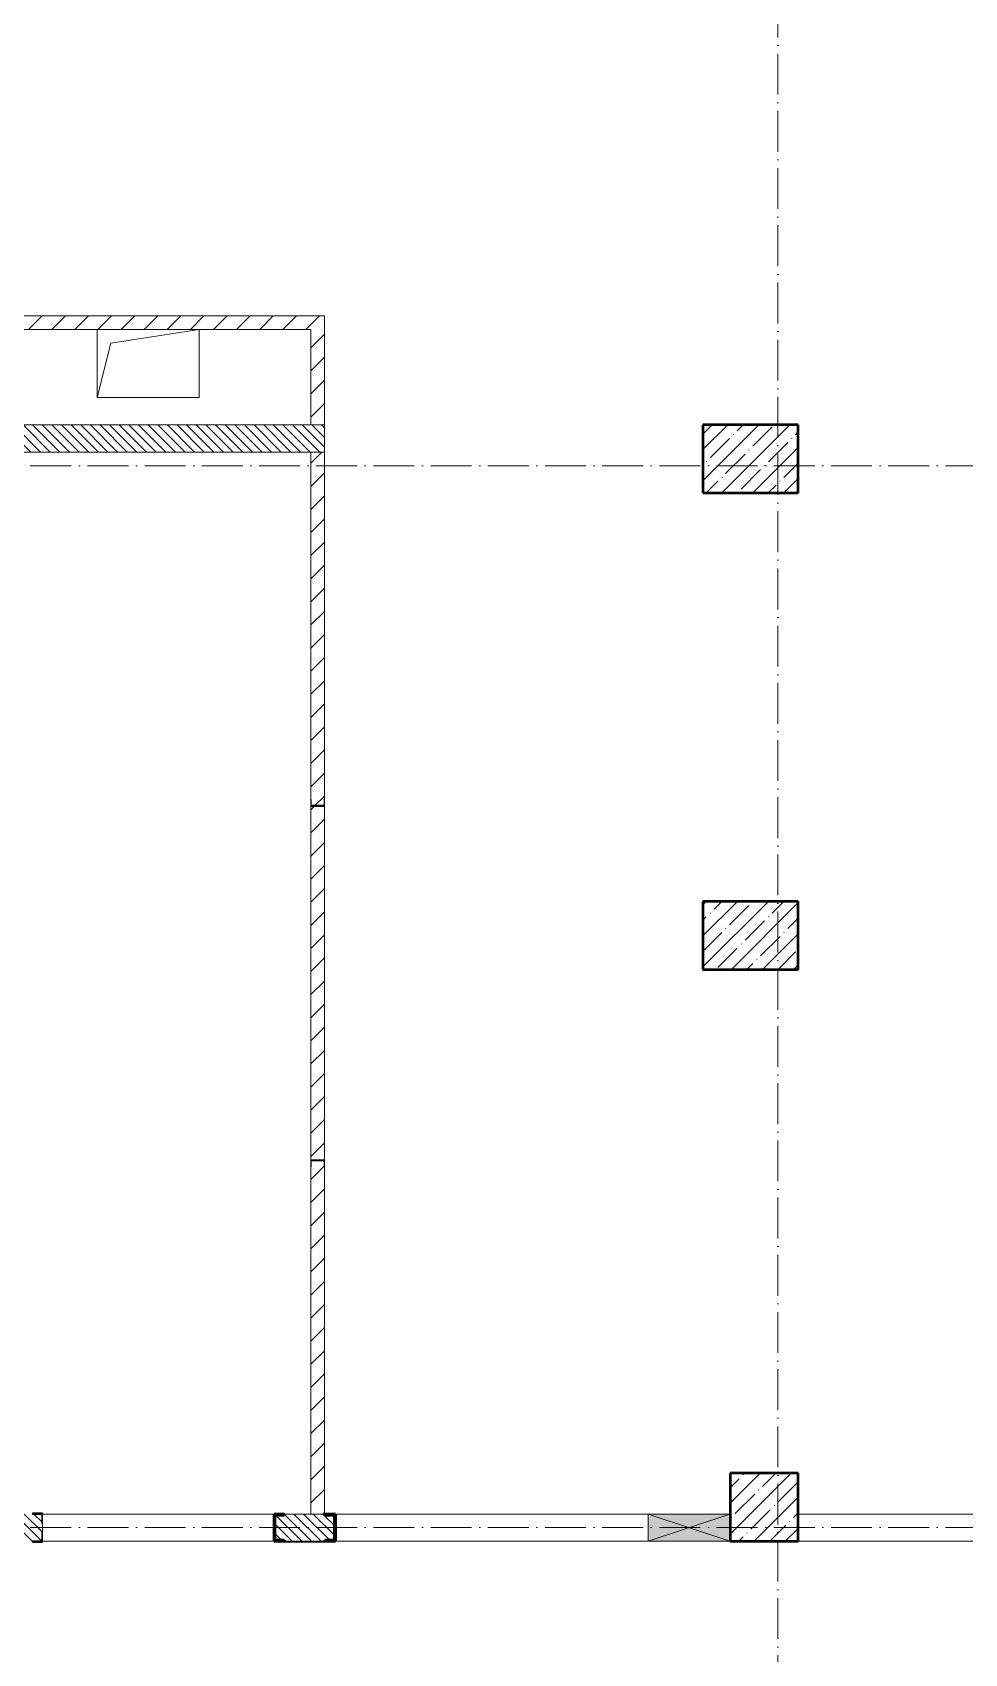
# Model space of a CAD drawing. Header units: millimetres. Extents: x -12989 to 629078, y -109036 to 555275.
# Drawn here: x 367396 to 374243, y -32507 to -20600 of the extents above; entities that cross this region are included whole.
import ezdxf

# ---------------------------------------------------------------- set-up
doc = ezdxf.new("R2010")
doc.units = ezdxf.units.MM
doc.linetypes.add('50_200_ШТРИХ_1Т_ш5_п1_п1_', pattern=[700, 500, -100, 0, -100])
for name, color, linetype, lineweight in [('4 -стяжа', 7, 'Continuous', 30), ('A-COLS-____-MCUT', 7, 'Continuous', 53), ('A-DETL-GENF-OTLN', 7, 'Continuous', 9), ('A-FLOR-____-OTLN', 7, 'Continuous', 9), ('A-GENM-____-MCUT', 7, 'Continuous', 25), ('A-GENM-____-OTLN', 7, 'Continuous', 9), ('A-GENM-____-OTLN-1', 7, 'Continuous', 25), ('A-GLAZ-____-OTLN', 7, 'Continuous', 9), ('A-WALL-____-MCUT', 7, 'Continuous', 13), ('A-WALL-____-PATT-1', 7, 'Continuous', 9), ('A-WALL-FNSH-MCUT-1', 7, 'Continuous', 9), ('I-WALL-____-OTLN', 7, 'Continuous', 9), ('S-BEAM-____-OTLN', 7, 'Continuous', 9), ('S-COLS-____-MCUT', 7, 'Continuous', 50), ('S-COLS-____-OTLN', 7, 'Continuous', 9), ('S-GRID-____-OTLN-1', 7, '50_200_ШТРИХ_1Т_ш5_п1_п1_', 9)]:
    doc.layers.add(name, color=color, linetype=linetype, lineweight=lineweight)
doc.layers.get('4 -стяжа').off()
pattern_1 = [(135, (283770.707, -86863.456), (-35.35534, -35.35534), [])]
pattern_2 = [(45, (283770.71, -86863.46), (-84.85281, 84.85281), [])]

# ---------------------------------------------------------------- blocks, each defined once
blk = doc.blocks.new('Перемычка над витражем_2025_02_04_ifc-1-АР1_План отверстий 3 этажа в осях 1-64_Ю-ЯЯ')
at = {"layer": 'A-COLS-____-MCUT'}
for p, q in [((85476, 55381), (85400, 55381)), ((85400, 55381), (85400, 55181)), ((85405, 55190), (85405, 55372)), ((85405, 55372), (85476, 55372)), ((85476, 55372), (85476, 55381)), ((85850, 55381), (85774, 55381)), ((85774, 55381), (85774, 55372)), ((85774, 55372), (85845, 55372)), ((85845, 55372), (85845, 55190)), ((85850, 55181), (85850, 55381)), ((85400, 55181), (85476, 55181)), ((85476, 55190), (85405, 55190)), ((85476, 55181), (85476, 55190)), ((85845, 55190), (85774, 55190)), ((85774, 55190), (85774, 55181)), ((85774, 55181), (85850, 55181))]:
    blk.add_line(p, q, dxfattribs=at)
at = {"layer": 'S-BEAM-____-OTLN'}
for p, q in [((85435, 55181), (85435, 55175)), ((85815, 55175), (85435, 55175)), ((85815, 55181), (85815, 55175))]:
    blk.add_line(p, q, dxfattribs=at)
blk = doc.blocks.new('BSC_Колонна _Прямоугольная - 500х500-V95-АР1_План отверстий 3 этажа в осях 1-64_Ю-ЯЯ')
at = {"layer": 'S-COLS-____-OTLN'}
h = blk.add_hatch(dxfattribs=at)
h.set_pattern_fill('FP_100', color=256, style=0, pattern_type=2)
h.set_pattern_definition([(315, (-55431.04, 89000), (114.04925, 114.04925), []), (315, (-55431.04, 88885.95), (114.04925, 114.04925), [201.613, -40.323, 3.353, -36.97])])
h.paths.add_polyline_path([(-250, 250), (-250, -250), (250, -250), (250, 250)], flags=0)
at = {"layer": 'S-COLS-____-MCUT'}
for p, q in [((250, 250), (-250, 250)), ((-250, 250), (-250, -250)), ((250, -250), (250, 250)), ((-250, -250), (250, -250))]:
    blk.add_line(p, q, dxfattribs=at)
blk = doc.blocks.new('BSC_Колонна _Прямоугольная - 500х700-V124-АР1_План отверстий 3 этажа в осях 1-64_Ю-ЯЯ')
at = {"layer": 'S-COLS-____-OTLN'}
h = blk.add_hatch(dxfattribs=at)
h.set_pattern_fill('FP_129', color=256, style=0, pattern_type=2)
h.set_pattern_definition([(315, (-63131.04, 88900), (114.04925, 114.04925), []), (315, (-63131.04, 88785.95), (114.04925, 114.04925), [201.613, -40.323, 3.353, -36.97])])
h.paths.add_polyline_path([(-250, 350), (-250, -350), (250, -350), (250, 350)], flags=0)
at = {"layer": 'S-COLS-____-MCUT'}
for p, q in [((250, 350), (-250, 350)), ((-250, 350), (-250, -350)), ((250, -350), (250, 350)), ((-250, -350), (250, -350))]:
    blk.add_line(p, q, dxfattribs=at)
blk = doc.blocks.new('BSC_Колонна _Прямоугольная - 500х700-V127-АР1_План отверстий 3 этажа в осях 1-64_Ю-ЯЯ')
at = {"layer": 'S-COLS-____-OTLN'}
h = blk.add_hatch(dxfattribs=at)
h.set_pattern_fill('FP_132', color=256, style=0, pattern_type=2)
h.set_pattern_definition([(315, (-59631.04, 88900), (114.04925, 114.04925), []), (315, (-59631.04, 88785.95), (114.04925, 114.04925), [201.613, -40.323, 3.353, -36.97])])
h.paths.add_polyline_path([(-250, 350), (-250, -350), (250, -350), (250, 350)], flags=0)
at = {"layer": 'S-COLS-____-MCUT'}
for p, q in [((250, 350), (-250, 350)), ((-250, 350), (-250, -350)), ((250, -350), (250, 350)), ((-250, -350), (250, -350))]:
    blk.add_line(p, q, dxfattribs=at)
blk = doc.blocks.new('Фахверк_СКБ_Уголок - 200_3550-28267367-АР1_План отверстий 3 этажа в осях 1-64_Ю-ЯЯ')
at = {"layer": 'A-GENM-____-MCUT'}
for p, q in [((200, 156), (125, 156)), ((125, 156), (125, 81)), ((131, 81), (131, 150)), ((131, 150), (200, 150)), ((200, 150), (200, 156)), ((125, 81), (131, 81)), ((131, 19), (125, 19)), ((125, 19), (125, -56)), ((131, -50), (131, 19)), ((125, -56), (200, -56)), ((200, -50), (131, -50)), ((200, -56), (200, -50))]:
    blk.add_line(p, q, dxfattribs=at)
blk = doc.blocks.new('154_Фахверк_СКБ_Швеллер - Тип_100_3960-28318856-АР1_План отверстий 3 этажа в осях 1-64_Ю-ЯЯ')
at = {"layer": 'A-GENM-____-MCUT'}
for p, q in [((175, 50), (125, 50)), ((125, 50), (125, -50)), ((128, 47), (175, 47)), ((128, -47), (128, 47)), ((175, 47), (175, 50)), ((125, -50), (175, -50)), ((175, -47), (128, -47)), ((175, -50), (175, -47))]:
    blk.add_line(p, q, dxfattribs=at)
blk = doc.blocks.new('AR_Отверстие прямоугольное _в плите_ - AR_Отверстие прямоугольное _в плите_-30552795-АР1_План отверстий 3 этажа в осях 1-64_Ю-ЯЯ')
at = {"layer": 'A-GENM-____-OTLN'}
for p, q in [((-375, 250), (-375, -250)), ((-275, 150), (375, 250)), ((375, -250), (375, 250)), ((-375, -250), (-275, 150)), ((-375, -250), (375, -250))]:
    blk.add_line(p, q, dxfattribs=at)
blk = doc.blocks.new('AR_Отверстие прямоугольное _в стене__БезПР - AR_Отверстие прямоугольное _в стене__БезПР-36423693-АР1_План отверстий 3 этажа в осях 1-64_Ю-ЯЯ')
at = {"layer": 'A-GLAZ-____-OTLN'}
blk.add_hatch(color=256, dxfattribs=at).paths.add_polyline_path([(300, 100), (-300, 100), (-300, -100), (300, -100)], flags=0)
at = {"layer": 'A-DETL-GENF-OTLN'}
for p, q in [((-300, -100), (-300, 100)), ((-300, 100), (300, 100)), ((300, 100), (-300, -100)), ((-300, 100), (300, -100)), ((300, 100), (-300, 100)), ((-300, 100), (-300, -100)), ((300, 100), (300, -100)), ((300, -100), (300, 100)), ((300, -100), (-300, -100)), ((-300, -100), (300, -100))]:
    blk.add_line(p, q, dxfattribs=at)
blk = doc.blocks.new('3эт')
at = {"layer": 'S-GRID-____-OTLN-1', "color": 251, "ltscale": 0.6, "true_color": 0x636466}
for p, q in [((372870.7, 4029.4), (372870.7, -46882.4)), ((387845.1, -23782.4), (279101.9, -23782.4)), ((387845.1, -31582.4), (279101.9, -31582.4))]:
    blk.add_line(p, q, dxfattribs=at)

msp = doc.modelspace()

# ---------------------------------------------------------------- hatches: boundary and pattern name
at = {"layer": 'A-WALL-____-PATT-1'}
h = msp.add_hatch(dxfattribs=at)
h.set_pattern_fill('FP_7', color=256, style=0, pattern_type=2)
h.set_pattern_definition(pattern_2)
h.paths.add_polyline_path([(369440.7074, -22782.4142), (369440.7074, -22682.4142), (367295.7074, -22682.4142), (367295.7074, -22685.4142), (367248.7074, -22685.4142), (367248.7074, -22779.4142), (367295.7074, -22779.4142), (367295.7074, -22782.4142), (368594.9673, -22782.4142)], flags=0)
h.paths.add_polyline_path([(364220.7074, -22782.4142), (364220.7074, -22779.4142), (364267.7074, -22779.4142), (364267.7074, -22685.4142), (364220.7074, -22685.4142), (364220.7074, -22682.4142), (362170.7074, -22682.4142), (362170.7074, -22782.4142), (363292.5744, -22782.4142)], flags=0)
h.paths.add_polyline_path([(364270.7074, -22782.4142), (365995.7074, -22782.4142), (365995.7074, -22682.4142), (364270.7074, -22682.4142), (364270.7074, -22779.4142)], flags=0)
h.paths.add_polyline_path([(360120.7074, -22782.4142), (362120.7074, -22782.4142), (362120.7074, -22779.4142), (362167.7074, -22779.4142), (362167.7074, -22685.4142), (362120.7074, -22685.4142), (362120.7074, -22682.4142), (360120.7074, -22682.4142)], flags=0)
h = msp.add_hatch(dxfattribs=at)
h.set_pattern_fill('FP_7', color=256, style=0, pattern_type=2)
h.set_pattern_definition(pattern_2)
h.paths.add_polyline_path([(369540.7074, -23482.4142), (369540.7074, -22682.4142), (369440.7074, -22682.4142), (369440.7074, -23482.4142)], flags=0)
h = msp.add_hatch(dxfattribs=at)
h.set_pattern_fill('FP_9', color=256, style=0, pattern_type=2)
h.set_pattern_definition(pattern_1)
h.paths.add_polyline_path([(369540.7074, -23682.4142), (369540.7074, -23482.4142), (367270.7074, -23482.4142), (367270.7074, -23682.4142), (368594.9673, -23682.4142)], flags=0)
h = msp.add_hatch(dxfattribs=at)
h.set_pattern_fill('FP_7', color=256, style=0, pattern_type=2)
h.set_pattern_definition(pattern_2)
h.paths.add_polyline_path([(369540.7074, -31482.4142), (369540.7074, -28932.4142), (369537.7074, -28932.4142), (369537.7074, -28885.4142), (369443.7074, -28885.4142), (369443.7074, -28932.4142), (369440.7074, -28932.4142), (369440.7074, -31482.4142), (369537.7074, -31482.4142)], flags=0)
h.paths.add_polyline_path([(369540.7074, -28882.4142), (369540.7074, -26282.4142), (369440.7074, -26282.4142), (369440.7074, -28882.4142), (369537.7074, -28882.4142)], flags=0)
h.paths.add_polyline_path([(369537.7074, -26279.4142), (369537.7074, -26232.4142), (369540.7074, -26232.4142), (369540.7074, -23682.4142), (369440.7074, -23682.4142), (369440.7074, -26232.4142), (369443.7074, -26232.4142), (369443.7074, -26279.4142)], flags=0)
h = msp.add_hatch(dxfattribs=at)
h.set_pattern_fill('FP_9', color=256, style=0, pattern_type=2)
h.set_pattern_definition(pattern_1)
h.paths.add_polyline_path([(369620.7074, -31682.4142), (369620.7074, -31482.4142), (369170.7074, -31482.4142), (369170.7074, -31682.4142)], flags=0)
h.paths.add_polyline_path([(367395.7074, -31682.4142), (367464.7074, -31682.4142), (367464.7074, -31613.4142), (367470.7074, -31613.4142), (367470.7074, -31551.4142), (367464.7074, -31551.4142), (367464.7074, -31482.4142), (367170.7074, -31482.4142), (367170.7074, -31682.4142)], flags=0)

# ---------------------------------------------------------------- linework, layer by layer
at = {"layer": 'A-FLOR-____-OTLN'}
for p, q in [((367870.7074, -23282.4142), (367870.7074, -22782.4142)), ((368620.7074, -22782.4142), (368620.7074, -23282.4142)), ((368620.7074, -23282.4142), (367870.7074, -23282.4142))]:
    msp.add_line(p, q, dxfattribs=at)
at = {"layer": 'A-WALL-____-MCUT'}
for p, q in [((369540.7074, -23482.4142), (367270.7074, -23482.4142)), ((369540.7074, -23682.4142), (369540.7074, -23482.4142)), ((367270.7074, -23682.4142), (369540.7074, -23682.4142)), ((367470.7074, -31613.4142), (367470.7074, -31551.4142)), ((369620.7074, -31482.4142), (369170.7074, -31482.4142)), ((369170.7074, -31482.4142), (369170.7074, -31682.4142)), ((369620.7074, -31682.4142), (369620.7074, -31482.4142)), ((369170.7074, -31682.4142), (369620.7074, -31682.4142))]:
    msp.add_line(p, q, dxfattribs=at)
at = {"layer": 'A-WALL-FNSH-MCUT-1'}
for p, q in [((369540.7074, -22682.4142), (367295.7074, -22682.4142)), ((369540.7074, -23482.4142), (369540.7074, -22682.4142)), ((367295.7074, -22782.4142), (369440.7074, -22782.4142)), ((369440.7074, -22782.4142), (369440.7074, -23482.4142)), ((369440.7074, -23682.4142), (369440.7074, -26232.4142)), ((369540.7074, -26232.4142), (369540.7074, -23682.4142)), ((369440.7074, -26282.4142), (369440.7074, -28882.4142)), ((369540.7074, -28882.4142), (369540.7074, -26282.4142)), ((369440.7074, -28932.4142), (369440.7074, -31482.4142)), ((369540.7074, -31482.4142), (369540.7074, -28932.4142))]:
    msp.add_line(p, q, dxfattribs=at)
at = {"layer": 'I-WALL-____-OTLN'}
for p, q in [((367470.7074, -31482.4142), (369170.7059, -31482.4142)), ((369620.7074, -31482.4142), (371919.3036, -31482.4142)), ((372519.3036, -31482.4142), (372520.7074, -31482.4142)), ((373020.7074, -31482.4142), (377020.7074, -31482.4142)), ((369170.7059, -31682.4142), (367470.7074, -31682.4142)), ((371919.3036, -31682.4142), (369620.7074, -31682.4142)), ((372520.7074, -31682.4142), (372519.3036, -31682.4142)), ((377020.7074, -31682.4142), (373020.7074, -31682.4142))]:
    msp.add_line(p, q, dxfattribs=at)

# ---------------------------------------------------------------- block references
msp.add_blockref('Перемычка над витражем_2025_02_04_ifc-1-АР1_План отверстий 3 этажа в осях 1-64_Ю-ЯЯ', (283770.7074, -86863.4561))
at = {"layer": '4 -стяжа'}
msp.add_blockref('3эт', (0, 0), dxfattribs=at)
at = {"layer": 'A-GENM-____-OTLN'}
msp.add_blockref('AR_Отверстие прямоугольное _в плите_ - AR_Отверстие прямоугольное _в плите_-30552795-АР1_План отверстий 3 этажа в осях 1-64_Ю-ЯЯ', (368245.7074, -23032.4142), dxfattribs=at)
at = {"layer": 'A-GENM-____-OTLN-1'}
for name, p, rotation in [('154_Фахверк_СКБ_Швеллер - Тип_100_3960-28318856-АР1_План отверстий 3 этажа в осях 1-64_Ю-ЯЯ', (369490.7074, -26407.4142), 89.99999999999987), ('154_Фахверк_СКБ_Швеллер - Тип_100_3960-28318856-АР1_План отверстий 3 этажа в осях 1-64_Ю-ЯЯ', (369490.7074, -28757.4142), 269.9999999999998), ('Фахверк_СКБ_Уголок - 200_3550-28267367-АР1_План отверстий 3 этажа в осях 1-64_Ю-ЯЯ', (367595.7074, -31532.4142), 180)]:
    msp.add_blockref(name, p, dxfattribs=dict(at, rotation=rotation))
at = {"layer": 'A-GLAZ-____-OTLN', "rotation": 180}
msp.add_blockref('AR_Отверстие прямоугольное _в стене__БезПР - AR_Отверстие прямоугольное _в стене__БезПР-36423693-АР1_План отверстий 3 этажа в осях 1-64_Ю-ЯЯ', (372219.3036, -31582.4142), dxfattribs=at)
at = {"layer": 'S-COLS-____-OTLN', "rotation": 89.9999999999999}
for name, p in [('BSC_Колонна _Прямоугольная - 500х700-V124-АР1_План отверстий 3 этажа в осях 1-64_Ю-ЯЯ', (372670.7074, -23732.4142)), ('BSC_Колонна _Прямоугольная - 500х700-V127-АР1_План отверстий 3 этажа в осях 1-64_Ю-ЯЯ', (372670.7074, -27232.4142)), ('BSC_Колонна _Прямоугольная - 500х500-V95-АР1_План отверстий 3 этажа в осях 1-64_Ю-ЯЯ', (372770.7074, -31432.4142))]:
    msp.add_blockref(name, p, dxfattribs=at)

doc.saveas('drawing.dxf')
